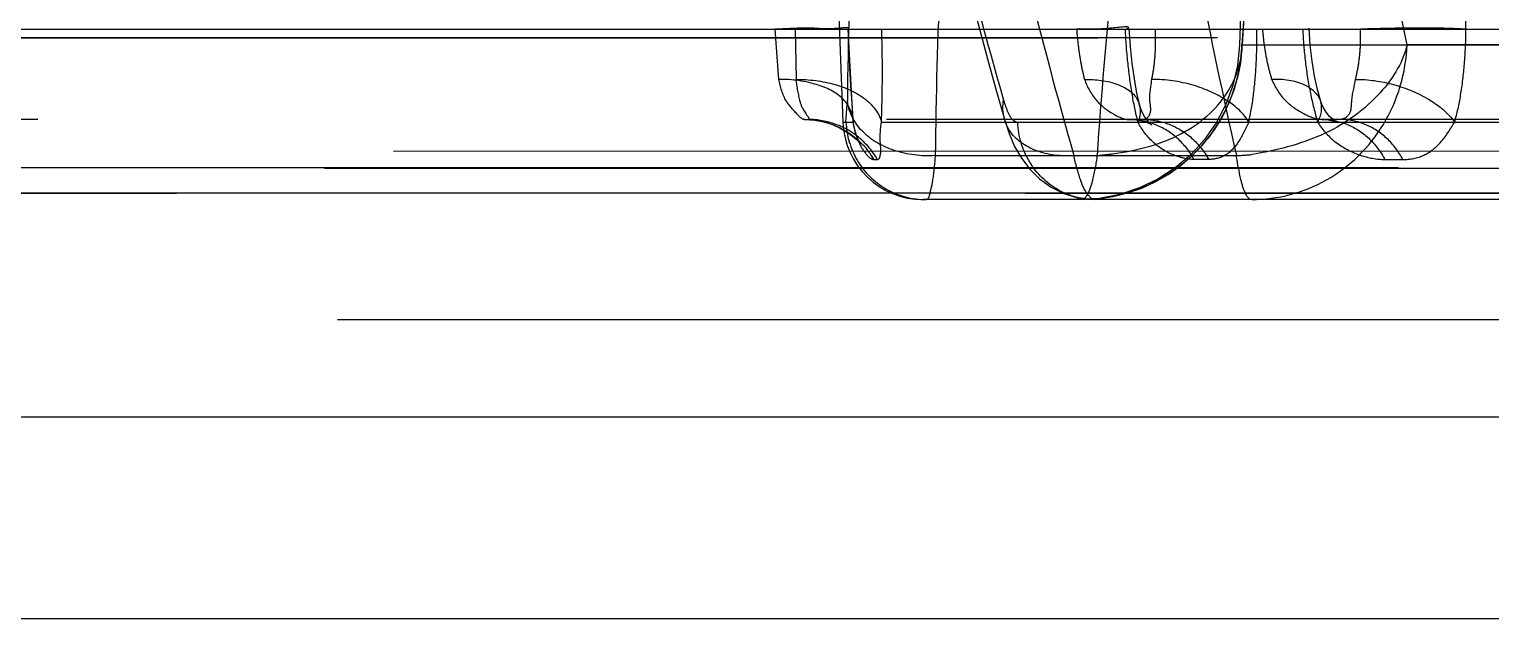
# Model space of a CAD drawing. Header units: millimetres. Extents: x 1236 to 1656, y -100 to 494.
# Drawn here: x 1488.509 to 1489.602, y 347.035 to 347.477 of the extents above; entities that cross this region are included whole.
import ezdxf

# ---------------------------------------------------------------- set-up
doc = ezdxf.new("R2010")
doc.units = ezdxf.units.MM
doc.header["$LTSCALE"] = 0.1
doc.linetypes.add('HIDDENX2', pattern=[19.05, 12.7, -6.35])
doc.layers.add('HIDDEN', color=8, linetype='HIDDENX2')

msp = doc.modelspace()

# ---------------------------------------------------------------- linework, layer by layer
at = {"layer": 'HIDDEN'}
for p, q in [((1489.4355, 348.0738), (1489.4143, 347.4655)), ((1489.1176, 347.4076), (1489.1053, 347.7577)), ((1489.5837, 347.4772), (1489.5791, 347.7593)), ((1474.8251, 347.4772), (1492.3882, 347.4772)), ((1475.0081, 347.4772), (1491.3229, 347.4772)), ((1489.0695, 347.4397), (1489.0667, 347.4772)), ((1489.0818, 347.4773), (1489.0824, 347.4397)), ((1489.1251, 347.4076), (1489.1215, 347.4773)), ((1512.2577, 347.4708), (1474.6207, 347.4708)), ((1476.6082, 347.4708), (1505.5604, 347.4708)), ((1489.4161, 347.4655), (1489.9291, 347.4655)), ((1489.7293, 347.4655), (1489.5395, 347.4655)), ((1489.1198, 347.4076), (1489.1209, 347.4241)), ((1492.325, 347.4097), (1474.8136, 347.4097)), ((1489.1176, 347.4076), (1489.1251, 347.4076)), ((1489.1463, 347.4076), (1489.831, 347.4076)), ((1486.8763, 347.3853), (1491.1925, 347.3867)), ((1493.3431, 347.3734), (1485.445, 347.3734)), ((1486.8247, 347.3733), (1493.3433, 347.3732)), ((1489.1406, 347.3797), (1489.1434, 347.3797)), ((1489.1865, 347.3826), (1489.4119, 347.3826)), ((1489.3912, 347.3797), (1489.3803, 347.3797)), ((1489.523, 347.3797), (1489.5365, 347.3797)), ((1493.4391, 347.3545), (1485.4437, 347.3545)), ((1485.4439, 347.3544), (1493.4387, 347.3544)), ((1492.207, 347.3497), (1489.1775, 347.3497)), ((1501.4394, 347.2597), (1485.4391, 347.2597)), ((1488.7588, 347.1868), (1486.3916, 347.1869)), ((1489.0196, 347.1868), (1488.7588, 347.1868)), ((1489.0591, 347.1868), (1489.0196, 347.1868)), ((1489.0759, 347.1868), (1489.0591, 347.1868)), ((1489.172, 347.1868), (1489.0759, 347.1868)), ((1489.2566, 347.1868), (1489.172, 347.1868)), ((1489.7396, 347.1868), (1489.2566, 347.1868)), ((1493.4392, 347.0352), (1486.556, 347.0363))]:
    msp.add_line(p, q, dxfattribs=at)
for points in [[(1489.4159, 347.4617), (1489.4174, 347.4832), (1489.4191, 347.5048), (1489.4208, 347.5263), (1489.4227, 347.5479), (1489.4248, 347.5696), (1489.4269, 347.5912)], [(1489.2022, 347.5455), (1489.2079, 347.5229), (1489.2137, 347.5002), (1489.2197, 347.4776), (1489.2258, 347.455), (1489.232, 347.4324), (1489.2383, 347.4098)], [(1489.1251, 347.41), (1489.1243, 347.4219), (1489.1235, 347.4348), (1489.1227, 347.4484), (1489.1221, 347.4627), (1489.1215, 347.4774)], [(1489.3396, 347.4202), (1489.3375, 347.4294), (1489.3356, 347.4401), (1489.3339, 347.4518), (1489.3327, 347.4644), (1489.3318, 347.4778)], [(1489.4751, 347.4231), (1489.4726, 347.432), (1489.4704, 347.4421), (1489.4686, 347.4532), (1489.4672, 347.4652), (1489.4663, 347.4779)], [(1489.4143, 347.4655), (1489.4128, 347.4502), (1489.4093, 347.4352), (1489.404, 347.4208), (1489.3968, 347.4072), (1489.3881, 347.3947), (1489.3777, 347.3833), (1489.366, 347.3734), (1489.3531, 347.365), (1489.3393, 347.3584), (1489.3247, 347.3536), (1489.3096, 347.3506), (1489.2944, 347.3497)], [(1489.3313, 347.4097), (1489.3374, 347.4093), (1489.3422, 347.4083), (1489.3457, 347.4071), (1489.3479, 347.4061), (1489.3487, 347.4056), (1489.3482, 347.406), (1489.347, 347.4072), (1489.3452, 347.4092), (1489.3434, 347.4115), (1489.3418, 347.4142), (1489.3406, 347.4169), (1489.3397, 347.4198)], [(1489.4758, 347.4097), (1489.4805, 347.4094), (1489.484, 347.4087), (1489.4861, 347.408), (1489.4868, 347.4077), (1489.4862, 347.4081), (1489.4842, 347.4096), (1489.4817, 347.412), (1489.4791, 347.4151), (1489.4768, 347.4189), (1489.4752, 347.4228)], [(1489.0888, 347.4097), (1489.0964, 347.4092), (1489.1033, 347.4079), (1489.1097, 347.4059), (1489.1154, 347.4033), (1489.1203, 347.4005), (1489.1245, 347.3975), (1489.1275, 347.3949), (1489.1294, 347.393), (1489.1304, 347.3918), (1489.1307, 347.3914), (1489.1306, 347.3917), (1489.1301, 347.3925), (1489.1293, 347.3938), (1489.1285, 347.3955), (1489.1277, 347.3976), (1489.1269, 347.4001), (1489.1261, 347.403), (1489.1255, 347.4062), (1489.1251, 347.4099)], [(1489.2383, 347.4098), (1489.2418, 347.3992), (1489.246, 347.3895), (1489.2511, 347.3806), (1489.2573, 347.3725), (1489.2646, 347.3653), (1489.2733, 347.359), (1489.2829, 347.3542), (1489.294, 347.3509), (1489.3063, 347.3497)]]:
    msp.add_lwpolyline(points, dxfattribs=at)
for centre, radius, start, end in [((1493.2859, 347.2098), 3.8782, 174.2365, 176.2201), ((1493.5636, 348.3479), 4.1197, 190.4699, 192.3677), ((1492.8953, 347.3835), 3.7747, 177.3527, 179.3848), ((1493.2608, 348.578), 4.1853, 194.1071, 196.0043), ((1493.0086, 347.3441), 3.8222, 177.4156, 179.4225), ((1493.3564, 348.5348), 4.2262, 193.9429, 195.8201), ((1493.0436, 347.1335), 3.7442, 174.1303, 176.1855), ((1493.3505, 348.2754), 4.0385, 190.832, 192.7716), ((1495.8733, 131.623), 216.012, 91.929297, 92.233658), ((1489.2962, 347.4697), 0.12, 270, 356.326), ((1489.1775, 347.4097), 0.06, 182, 270), ((1489.2859, 347.6435), 0.2617, 274.7817, 277.3476), ((1489.4055, 347.5465), 0.164, 272.2502, 276.2682)]:
    msp.add_arc(centre, radius, start, end, dxfattribs=at)
for points, knots in [([(1489.1215, 347.4773), (1489.1231, 347.4788), (1489.1051, 347.4768), (1489.0954, 347.4788), (1489.0762, 347.4776), (1489.0667, 347.4772)], [0, 0, 0, 0, 0.119819, 0.482257, 1, 1, 1, 1]), ([(1489.1463, 347.4076), (1489.1466, 347.4148), (1489.147, 347.4298), (1489.1471, 347.453), (1489.1468, 347.4691), (1489.1465, 347.4772)], [0, 0, 0, 0, 0.310277, 0.64752, 1, 1, 1, 1]), ([(1489.3289, 347.4772), (1489.3295, 347.4773), (1489.3351, 347.4801), (1489.3064, 347.4762), (1489.3007, 347.4775), (1489.2924, 347.4772)], [0, 0, 0, 0, 0.047111, 0.378439, 1, 1, 1, 1]), ([(1489.2924, 347.4772), (1489.2927, 347.4728), (1489.2935, 347.4641), (1489.2955, 347.4516), (1489.2972, 347.4435), (1489.2982, 347.4397)], [0, 0, 0, 0, 0.349518, 0.686633, 1, 1, 1, 1]), ([(1489.3383, 347.4076), (1489.3365, 347.4147), (1489.3335, 347.4297), (1489.3304, 347.453), (1489.3292, 347.469), (1489.3289, 347.4772)], [0, 0, 0, 0, 0.313464, 0.650285, 1, 1, 1, 1]), ([(1489.3486, 347.4397), (1489.3495, 347.4436), (1489.3507, 347.4516), (1489.3516, 347.4642), (1489.3515, 347.4728), (1489.3513, 347.4772)], [0, 0, 0, 0, 0.313125, 0.648731, 1, 1, 1, 1]), ([(1489.4212, 347.4076), (1489.4228, 347.4146), (1489.4252, 347.4295), (1489.4271, 347.4528), (1489.4273, 347.469), (1489.4271, 347.4773)], [0, 0, 0, 0, 0.308791, 0.644272, 1, 1, 1, 1]), ([(1489.4385, 347.4397), (1489.4373, 347.4435), (1489.4352, 347.4516), (1489.4329, 347.4641), (1489.432, 347.4728), (1489.4317, 347.4772)], [0, 0, 0, 0, 0.315866, 0.651518, 1, 1, 1, 1]), ([(1489.4616, 347.4772), (1489.4619, 347.469), (1489.4632, 347.4529), (1489.4669, 347.4296), (1489.4706, 347.4147), (1489.4728, 347.4076)], [0, 0, 0, 0, 0.347977, 0.684569, 1, 1, 1, 1]), ([(1489.5045, 347.4772), (1489.5047, 347.4728), (1489.5047, 347.4642), (1489.5034, 347.4516), (1489.5018, 347.4435), (1489.5008, 347.4397)], [0, 0, 0, 0, 0.349699, 0.685939, 1, 1, 1, 1]), ([(1489.5837, 347.4772), (1489.5768, 347.4777), (1489.5604, 347.4781), (1489.534, 347.4781), (1489.5144, 347.4776), (1489.5045, 347.4772)], [0, 0, 0, 0, 0.260268, 0.622761, 1, 1, 1, 1]), ([(1489.5752, 347.4076), (1489.5771, 347.4142), (1489.5802, 347.4287), (1489.5829, 347.452), (1489.5836, 347.4685), (1489.5837, 347.4772)], [0, 0, 0, 0, 0.294789, 0.630416, 1, 1, 1, 1]), ([(1489.4161, 347.4655), (1489.4154, 347.4457), (1489.4036, 347.4054), (1489.3587, 347.3609), (1489.317, 347.3497), (1489.2962, 347.3497)], [0, 0, 0, 0, 0.326551, 0.657988, 1, 1, 1, 1]), ([(1489.3194, 347.3839), (1489.3362, 347.3863), (1489.3681, 347.3938), (1489.4056, 347.4231), (1489.416, 347.452), (1489.4161, 347.4655)], [0, 0, 0, 0, 0.372099, 0.704342, 1, 1, 1, 1]), ([(1489.4234, 347.3497), (1489.4427, 347.3497), (1489.4824, 347.3602), (1489.5269, 347.4039), (1489.5389, 347.4449), (1489.5396, 347.4656)], [0, 0, 0, 0, 0.321988, 0.653052, 1, 1, 1, 1]), ([(1489.5396, 347.4656), (1489.5363, 347.4514), (1489.518, 347.4235), (1489.4761, 347.3948), (1489.4413, 347.3864), (1489.4234, 347.3835)], [0, 0, 0, 0, 0.294103, 0.634805, 1, 1, 1, 1]), ([(1489.0888, 347.4097), (1489.0867, 347.4097), (1489.0819, 347.4155), (1489.0734, 347.4236), (1489.0708, 347.4341), (1489.0695, 347.4397)], [0, 0, 0, 0, 0.170741, 0.529954, 1, 1, 1, 1]), ([(1489.1251, 347.4076), (1489.1254, 347.4134), (1489.1189, 347.4269), (1489.0972, 347.4375), (1489.0795, 347.4398), (1489.0696, 347.4397)], [0, 0, 0, 0, 0.248621, 0.571588, 1, 1, 1, 1]), ([(1489.0824, 347.4397), (1489.0922, 347.4398), (1489.1107, 347.4374), (1489.1341, 347.4273), (1489.1449, 347.4143), (1489.1463, 347.4076)], [0, 0, 0, 0, 0.389885, 0.727561, 1, 1, 1, 1]), ([(1489.0824, 347.4397), (1489.0829, 347.4342), (1489.0848, 347.4235), (1489.0873, 347.4173), (1489.0929, 347.4097), (1489.0916, 347.4097)], [0, 0, 0, 0, 0.523818, 0.881075, 1, 1, 1, 1]), ([(1489.2982, 347.4397), (1489.3005, 347.4338), (1489.3062, 347.423), (1489.3189, 347.4139), (1489.3276, 347.4097), (1489.3313, 347.4097)], [0, 0, 0, 0, 0.405301, 0.759631, 1, 1, 1, 1]), ([(1489.2983, 347.4397), (1489.3067, 347.4398), (1489.3212, 347.4383), (1489.3403, 347.4268), (1489.3405, 347.4128), (1489.3383, 347.4076)], [0, 0, 0, 0, 0.416097, 0.719775, 1, 1, 1, 1]), ([(1489.3425, 347.4097), (1489.3444, 347.4097), (1489.3491, 347.4145), (1489.3459, 347.4256), (1489.3482, 347.4343), (1489.3486, 347.4397)], [0, 0, 0, 0, 0.1778, 0.491583, 1, 1, 1, 1]), ([(1489.4212, 347.4076), (1489.4175, 347.4142), (1489.4042, 347.4259), (1489.379, 347.4368), (1489.359, 347.4398), (1489.3486, 347.4397)], [0, 0, 0, 0, 0.27757, 0.619477, 1, 1, 1, 1]), ([(1489.4758, 347.4097), (1489.4715, 347.4097), (1489.4617, 347.4136), (1489.4477, 347.4228), (1489.4411, 347.4338), (1489.4385, 347.4397)], [0, 0, 0, 0, 0.255746, 0.609321, 1, 1, 1, 1]), ([(1489.4728, 347.4076), (1489.4754, 347.4123), (1489.4779, 347.425), (1489.461, 347.4387), (1489.4469, 347.4398), (1489.4386, 347.4397)], [0, 0, 0, 0, 0.28164, 0.567652, 1, 1, 1, 1]), ([(1489.5008, 347.4397), (1489.5, 347.4342), (1489.4974, 347.4258), (1489.498, 347.4134), (1489.4919, 347.4097), (1489.4895, 347.4097)], [0, 0, 0, 0, 0.484989, 0.787069, 1, 1, 1, 1]), ([(1489.5008, 347.4397), (1489.5105, 347.4398), (1489.5299, 347.4369), (1489.5557, 347.4263), (1489.5704, 347.4146), (1489.5752, 347.4076)], [0, 0, 0, 0, 0.347685, 0.693553, 1, 1, 1, 1]), ([(1489.1865, 347.3826), (1489.1762, 347.382), (1489.1562, 347.3844), (1489.1307, 347.3984), (1489.1215, 347.4156), (1489.1209, 347.4241)], [0, 0, 0, 0, 0.366959, 0.697985, 1, 1, 1, 1]), ([(1489.2903, 347.3826), (1489.2807, 347.382), (1489.2625, 347.3838), (1489.2398, 347.3989), (1489.2363, 347.4165), (1489.2377, 347.4241)], [0, 0, 0, 0, 0.376093, 0.698147, 1, 1, 1, 1]), ([(1489.2377, 347.4241), (1489.2386, 347.421), (1489.2404, 347.4159), (1489.2436, 347.4099), (1489.247, 347.4076), (1489.2484, 347.4076)], [0, 0, 0, 0, 0.46411, 0.79205, 1, 1, 1, 1]), ([(1489.0888, 347.4097), (1489.0957, 347.4097), (1489.1096, 347.4072), (1489.1279, 347.3967), (1489.1371, 347.3858), (1489.1406, 347.3797)], [0, 0, 0, 0, 0.330277, 0.662498, 1, 1, 1, 1]), ([(1489.1434, 347.3797), (1489.14, 347.3856), (1489.1309, 347.3965), (1489.1127, 347.4072), (1489.0986, 347.4097), (1489.0916, 347.4097)], [0, 0, 0, 0, 0.331018, 0.663269, 1, 1, 1, 1]), ([(1489.1198, 347.4076), (1489.1202, 347.3977), (1489.1261, 347.3776), (1489.1485, 347.3553), (1489.1694, 347.3497), (1489.1798, 347.3497)], [0, 0, 0, 0, 0.325841, 0.657644, 1, 1, 1, 1]), ([(1489.1251, 347.4076), (1489.1258, 347.4023), (1489.1283, 347.3933), (1489.1341, 347.3842), (1489.1387, 347.3799), (1489.1406, 347.3797)], [0, 0, 0, 0, 0.484896, 0.821698, 1, 1, 1, 1]), ([(1489.1434, 347.3797), (1489.1447, 347.3798), (1489.1464, 347.3853), (1489.1449, 347.3939), (1489.1456, 347.4025), (1489.1463, 347.4076)], [0, 0, 0, 0, 0.135293, 0.459327, 1, 1, 1, 1]), ([(1489.3065, 347.3497), (1489.2969, 347.3497), (1489.277, 347.3549), (1489.2548, 347.3767), (1489.2487, 347.3972), (1489.2484, 347.4076)], [0, 0, 0, 0, 0.321474, 0.653099, 1, 1, 1, 1]), ([(1489.3803, 347.3797), (1489.3771, 347.3856), (1489.3687, 347.3963), (1489.3514, 347.4071), (1489.338, 347.4097), (1489.3314, 347.4097)], [0, 0, 0, 0, 0.336728, 0.668287, 1, 1, 1, 1]), ([(1489.3803, 347.3797), (1489.3752, 347.3798), (1489.3642, 347.3824), (1489.349, 347.3917), (1489.3412, 347.4018), (1489.3383, 347.4076)], [0, 0, 0, 0, 0.292852, 0.629273, 1, 1, 1, 1]), ([(1489.3424, 347.4097), (1489.3489, 347.4097), (1489.3621, 347.4072), (1489.3794, 347.3965), (1489.3879, 347.3857), (1489.3912, 347.3797)], [0, 0, 0, 0, 0.324973, 0.656367, 1, 1, 1, 1]), ([(1489.4212, 347.4076), (1489.4186, 347.4023), (1489.4144, 347.3931), (1489.4044, 347.3818), (1489.3955, 347.3798), (1489.3912, 347.3797)], [0, 0, 0, 0, 0.403699, 0.705144, 1, 1, 1, 1]), ([(1489.4728, 347.4076), (1489.4764, 347.4016), (1489.4861, 347.3914), (1489.504, 347.3822), (1489.5168, 347.3798), (1489.523, 347.3797)], [0, 0, 0, 0, 0.351675, 0.688857, 1, 1, 1, 1]), ([(1489.4758, 347.4097), (1489.4821, 347.4097), (1489.495, 347.4072), (1489.5117, 347.3965), (1489.5199, 347.3857), (1489.523, 347.3797)], [0, 0, 0, 0, 0.321934, 0.652884, 1, 1, 1, 1]), ([(1489.5365, 347.3797), (1489.5334, 347.3855), (1489.5254, 347.3962), (1489.5088, 347.4071), (1489.4958, 347.4097), (1489.4895, 347.4097)], [0, 0, 0, 0, 0.340825, 0.671943, 1, 1, 1, 1]), ([(1489.5365, 347.3797), (1489.5418, 347.3798), (1489.5525, 347.3816), (1489.5659, 347.3925), (1489.5719, 347.4022), (1489.5752, 347.4076)], [0, 0, 0, 0, 0.31854, 0.62411, 1, 1, 1, 1]), ([(1489.1865, 347.3826), (1489.1861, 347.3766), (1489.1851, 347.3662), (1489.1832, 347.3567), (1489.1813, 347.3497), (1489.1798, 347.3497)], [0, 0, 0, 0, 0.52901, 0.864597, 1, 1, 1, 1]), ([(1489.3065, 347.3497), (1489.3042, 347.3497), (1489.2988, 347.3549), (1489.2944, 347.3664), (1489.2916, 347.3766), (1489.2903, 347.3826)], [0, 0, 0, 0, 0.183148, 0.511065, 1, 1, 1, 1]), ([(1489.3077, 347.3826), (1489.3069, 347.3766), (1489.3049, 347.3664), (1489.3021, 347.3557), (1489.2981, 347.3497), (1489.2962, 347.3497)], [0, 0, 0, 0, 0.509328, 0.841507, 1, 1, 1, 1]), ([(1489.4234, 347.3497), (1489.4215, 347.3497), (1489.4175, 347.3557), (1489.4148, 347.3664), (1489.4128, 347.3766), (1489.4119, 347.3826)], [0, 0, 0, 0, 0.158171, 0.490401, 1, 1, 1, 1])]:
    msp.add_open_spline(points, degree=3, knots=knots, dxfattribs=at)

doc.saveas('drawing.dxf')
